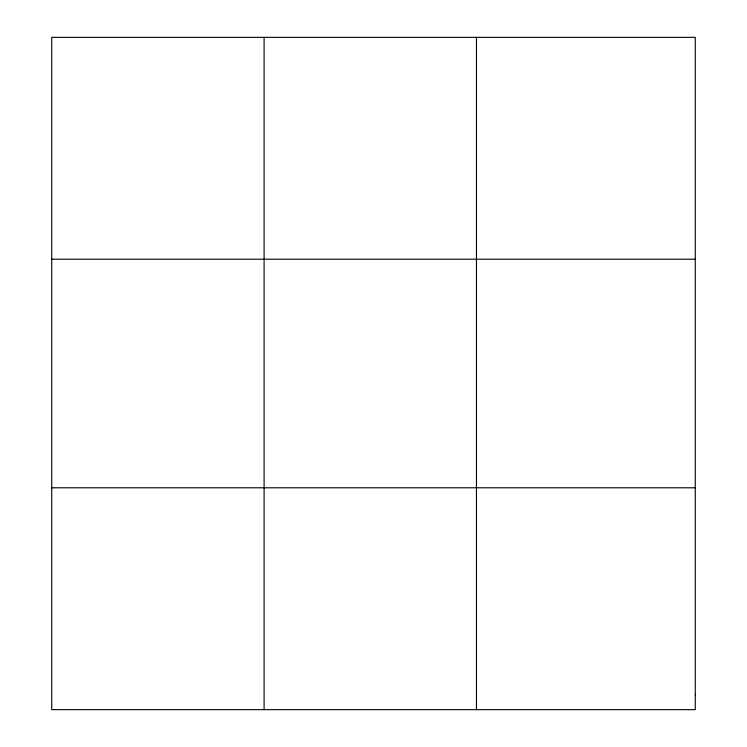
<?xml version="1.0" encoding="UTF-8"?>
<svg xmlns="http://www.w3.org/2000/svg" width="747" height="747" viewBox="0 0 747 747"><rect width="100%" height="100%" fill="white"/><g stroke="black" fill="none" stroke-linecap="round" stroke-linejoin="round"><path stroke-width="1.12" d="M264.102 709.65L264.102 37.35M476.465 709.65L476.465 37.35M51.73 259.209L695.27 259.209M51.73 487.791L695.27 487.791M695.27 694.859L695.27 709.65L51.73 709.65L51.73 37.35L695.27 37.35L695.27 694.859"/></g></svg>
